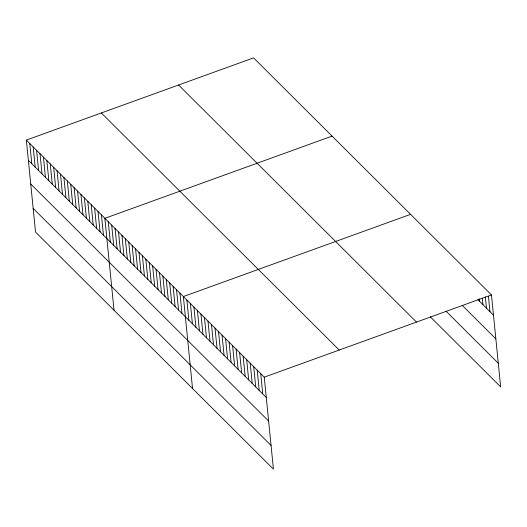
<?xml version="1.0" encoding="UTF-8"?>
<svg xmlns="http://www.w3.org/2000/svg" width="527" height="527" viewBox="0 0 527 527"><rect width="100%" height="100%" fill="white"/><g stroke="black" fill="none" stroke-linecap="round" stroke-linejoin="round"><path stroke-width="0.79" d="M26.35 140.083L264.251 377.167L273.427 469.129L35.526 232.045L26.35 140.083L253.573 57.871L491.474 294.955L500.65 386.917L430.315 316.826M332.082 136.111L104.853 218.323L114.036 310.278M410.586 214.351L183.363 296.556L192.539 388.518M264.251 377.167L491.474 294.955M477.917 299.679L493.489 315.199M462.192 305.317L495.854 338.868M446.04 311.18L498.285 363.248M178.587 85.005L416.488 322.083M101.336 112.956L339.23 350.04M28.372 160.327L266.267 397.404M30.731 183.989L268.632 421.073M33.168 208.376L271.062 445.46M488.437 296.312L489.972 311.694M485.327 296.853L486.461 308.19M482.297 298.203L482.943 304.685M479.181 298.75L479.425 301.18M260.733 373.663L262.749 393.9M257.216 370.158L259.231 390.395M253.698 366.654L255.72 386.89M250.18 363.149L252.202 383.386M246.662 359.645L248.685 379.881M243.145 356.14L245.167 376.377M239.633 352.635L241.649 372.872M236.116 349.131L238.132 369.368M232.598 345.626L234.62 365.863M229.08 342.122L231.103 362.359M225.563 338.617L227.585 358.854M222.045 335.113L224.067 355.35M218.527 331.608L220.549 351.845M215.016 328.104L217.032 348.34M211.498 324.592L213.514 344.836M207.981 321.088L210.003 341.331M204.463 317.583L206.485 337.827M200.945 314.079L202.967 334.322M197.427 310.574L199.45 330.818M193.91 307.07L195.932 327.313M190.399 303.565L192.414 323.809M186.881 300.061L188.897 320.304M179.951 293.157L181.967 313.4M176.538 289.758L178.554 309.995M173.119 286.352L175.142 306.595M169.707 282.953L171.73 303.19M166.295 279.547L168.317 299.791M162.883 276.148L164.905 296.391M159.47 272.749L161.493 292.986M156.058 269.343L158.074 289.587M152.646 265.944L154.661 286.187M149.227 262.545L151.249 282.782M145.814 259.139L147.837 279.382M142.402 255.74L144.424 275.977M138.99 252.334L141.012 272.578M135.577 248.935L137.593 269.178M132.165 245.536L134.181 265.773M128.753 242.13L130.768 262.374M125.334 238.731L127.356 258.974M121.921 235.332L123.944 255.569M118.509 231.926L120.531 252.169M115.097 228.527L117.119 248.764M111.684 225.121L113.7 245.365M108.272 221.722L110.288 241.965M101.441 214.917L103.463 235.161M98.029 211.518L100.051 231.761M94.616 208.119L96.639 228.356M91.204 204.713L93.226 224.957M87.792 201.314L89.807 221.551M84.379 197.908L86.395 218.152M80.96 194.509L82.983 214.752M77.548 191.11L79.57 211.347M74.136 187.704L76.158 207.948M70.723 184.305L72.746 204.548M67.311 180.906L69.327 201.143M63.899 177.5L65.915 197.744M60.486 174.101L62.502 194.338M57.068 170.695L59.09 190.939M53.655 167.296L55.678 187.54M50.243 163.897L52.265 184.134M46.831 160.491L48.853 180.735M43.418 157.092L45.434 177.335M40.006 153.693L42.022 173.93M36.587 150.287L38.609 170.531M33.175 146.888L35.197 167.125M29.762 143.482L31.785 163.726"/></g></svg>
